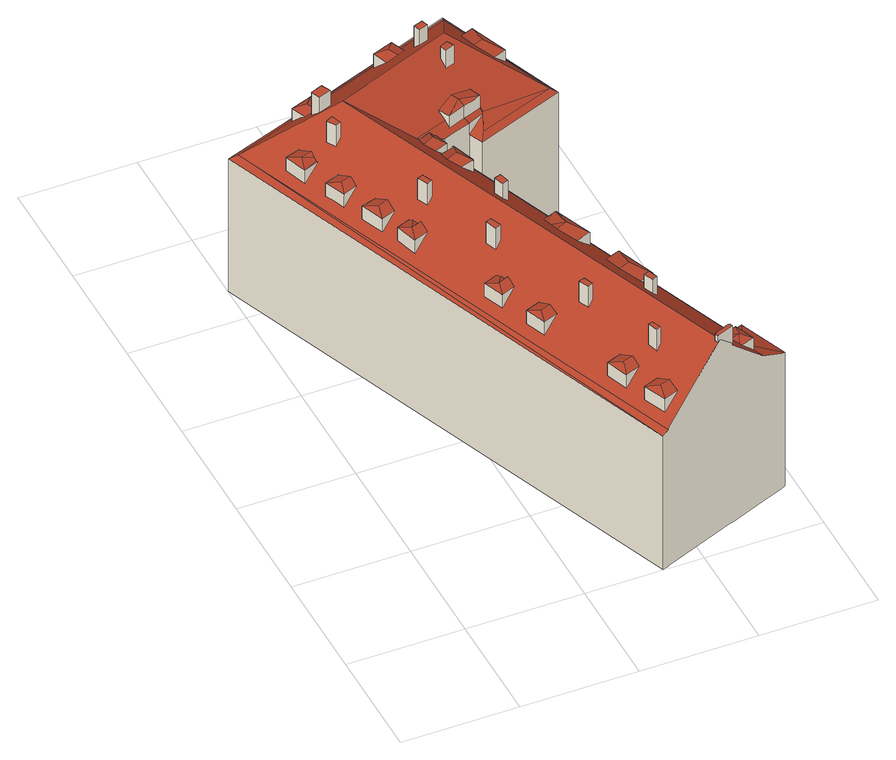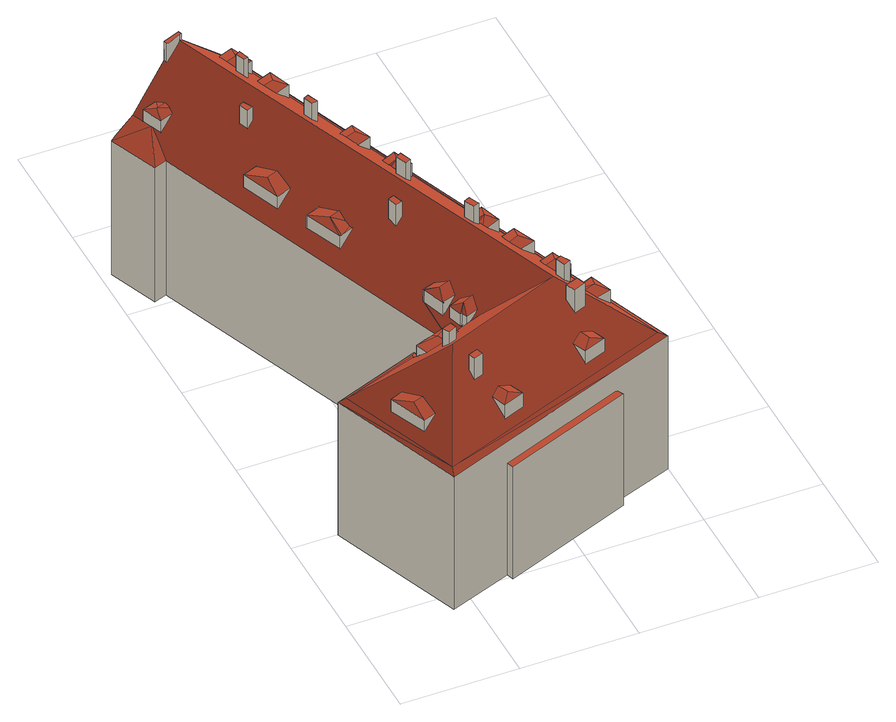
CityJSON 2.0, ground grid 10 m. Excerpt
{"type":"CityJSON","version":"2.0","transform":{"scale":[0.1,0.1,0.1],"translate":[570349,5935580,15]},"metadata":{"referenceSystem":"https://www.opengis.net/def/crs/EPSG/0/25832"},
"CityObjects":{
"building1":{"type":"Building","attributes":{"Grundfläche 2D":"709.139649","Grundhöhe NN":"15.343"},"children":["building1-1","building1-2","building1-3","building1-4","building1-5","building1-6","building1-7","building1-8","building1-9","building1-10","building1-11","building1-12","building1-13","building1-14","building1-15","building1-16","building1-17","building1-18","building1-19","building1-20","building1-21","building1-22","building1-23","building1-24","building1-25","building1-26","building1-27","building1-28"],"geometry":[{"type":"Solid","lod":"3","boundaries":[[[[0,1,2,3,4]],[[5,6,7,2,1,0]],[[8,9,0,4,3]],[[10,11,12,13,14,15,16,17,18,19,6,5,0,9,8],[20,21,20,22,20,10]],[[23,24,25,26]],[[26,27,28,23]],[[29,30,24]],[[30,25,24]],[[31,30,29]],[[31,32,33,30]],[[34,33,32]],[[34,35,33]],[[17,16,15,33,35,36,37]],[[38,11,13]],[[13,12,38]],[[39,40,41,25,42,15,14,43]],[[25,41,26]],[[33,15,42,30]],[[42,25,30]],[[44,43,14,45,46,47]],[[44,47,27,48,39,43]],[[45,14,13,11]],[[11,38,12]],[[49,50,51,52]],[[39,48,27,41,40]],[[27,26,41]],[[11,10,45]],[[28,27,47]],[[49,52,53,54]],[[50,49,54,55]],[[51,50,55,56]],[[3,2,57,58]],[[8,3,58,59]],[[10,8,59,60]],[[61,28,47,46,45,10,60]],[[23,28,61,62]],[[24,23,62,63]],[[29,24,63,64]],[[51,56,65,32,31,29,64,53,52]],[[34,32,65,66]],[[2,7,6,19,18,17,37,36,35,34,66,67,68,69,70,71,72,57]],[[54,53,64,63,62,61,60,59,58,57,72,71,70,69,68,67,66,65,56,55]]]],"semantics":{"surfaces":[{"type":"RoofSurface"},{"type":"WallSurface"},{"type":"GroundSurface"}],"values":[[0,0,0,0,0,0,0,0,0,0,0,0,0,0,0,0,0,0,0,0,0,0,0,0,1,1,1,1,1,1,1,1,1,1,1,1,1,1,1,1,1,2]]}}]},
"building1-1":{"type":"BuildingInstallation","parents":["building1"],"geometry":[{"type":"MultiSurface","lod":"3","boundaries":[[[73,74,75,76]],[[76,75,77,78]],[[73,76,78,79]],[[74,73,79,80]],[[75,74,80,77]]],"semantics":{"surfaces":[{"type":"RoofSurface"},{"type":"WallSurface"}],"values":[0,1,1,1,1]}}]},
"building1-2":{"type":"BuildingInstallation","parents":["building1"],"geometry":[{"type":"MultiSurface","lod":"3","boundaries":[[[81,82,83,84]],[[82,85,83]],[[86,83,87,88]],[[83,85,87]],[[89,90,91,84,83,86]],[[81,84,92,93]],[[86,88,5]],[[86,5,1,4,9,92,84,91,90,89]]],"semantics":{"surfaces":[{"type":"RoofSurface"},{"type":"WallSurface"}],"values":[0,0,0,0,0,1,1,1]}}]},
"building1-3":{"type":"BuildingInstallation","parents":["building1"],"geometry":[{"type":"MultiSurface","lod":"3","boundaries":[[[94,95,96]],[[95,97,98,99,96]],[[97,95,94,100,101]],[[102,103,94,96]],[[100,94,103]],[[96,99,102]]],"semantics":{"surfaces":[{"type":"RoofSurface"},{"type":"WallSurface"}],"values":[0,0,0,1,1,1]}}]},
"building1-4":{"type":"BuildingInstallation","parents":["building1"],"geometry":[{"type":"MultiSurface","lod":"3","boundaries":[[[104,105,106]],[[107,106,105,108]],[[106,107,109]],[[108,110,107]],[[107,110,111,112,109]],[[104,106,113]],[[109,112,114]],[[114,113,106,109]]],"semantics":{"surfaces":[{"type":"RoofSurface"},{"type":"WallSurface"}],"values":[0,0,0,0,0,1,1,1]}}]},
"building1-5":{"type":"BuildingInstallation","parents":["building1"],"geometry":[{"type":"MultiSurface","lod":"3","boundaries":[[[115,116,117,118,119,120]],[[115,120,19,121]],[[121,122,123,117,116,115]],[[124,118,117,123,16]],[[124,37,119,118]],[[37,17,18,19,120,119]]],"semantics":{"surfaces":[{"type":"RoofSurface"},{"type":"WallSurface"}],"values":[0,1,1,1,1,1]}}]},
"building1-6":{"type":"BuildingInstallation","parents":["building1"],"geometry":[{"type":"MultiSurface","lod":"3","boundaries":[[[125,126,127,128]],[[128,127,129,130]],[[125,128,130,131]],[[126,125,131,132]],[[127,126,132,129]]],"semantics":{"surfaces":[{"type":"RoofSurface"},{"type":"WallSurface"}],"values":[0,1,1,1,1]}}]},
"building1-7":{"type":"BuildingInstallation","parents":["building1"],"geometry":[{"type":"MultiSurface","lod":"3","boundaries":[[[133,134,135]],[[135,134,136,137,138]],[[134,133,139,136]],[[140,141,133,135]],[[139,133,141,142]],[[135,138,140]]],"semantics":{"surfaces":[{"type":"RoofSurface"},{"type":"WallSurface"}],"values":[0,0,0,1,1,1]}}]},
"building1-8":{"type":"BuildingInstallation","parents":["building1"],"geometry":[{"type":"MultiSurface","lod":"3","boundaries":[[[143,144,145]],[[144,146,147,148,145]],[[146,144,143,149,150]],[[151,152,143,145]],[[149,143,152]],[[145,148,151]]],"semantics":{"surfaces":[{"type":"RoofSurface"},{"type":"WallSurface"}],"values":[0,0,0,1,1,1]}}]},
"building1-9":{"type":"BuildingInstallation","parents":["building1"],"geometry":[{"type":"MultiSurface","lod":"3","boundaries":[[[153,154,155]],[[154,156,157,158,155]],[[159,160,156,154,153]],[[161,162,153,155]],[[162,159,153]],[[155,158,163,161]]],"semantics":{"surfaces":[{"type":"RoofSurface"},{"type":"WallSurface"}],"values":[0,0,0,1,1,1]}}]},
"building1-10":{"type":"BuildingInstallation","parents":["building1"],"geometry":[{"type":"MultiSurface","lod":"3","boundaries":[[[164,165,166]],[[165,167,168,166]],[[165,164,169,170]],[[171,167,165]],[[171,165,170]],[[172,173,164,166]],[[169,164,173]],[[166,168,172]]],"semantics":{"surfaces":[{"type":"RoofSurface"},{"type":"WallSurface"}],"values":[0,0,0,0,0,1,1,1]}}]},
"building1-11":{"type":"BuildingInstallation","parents":["building1"],"geometry":[{"type":"MultiSurface","lod":"3","boundaries":[[[174,175,176,177]],[[175,174,178]],[[174,177,179,178]],[[176,175,180]],[[178,179,181]],[[181,180,175,178]]],"semantics":{"surfaces":[{"type":"RoofSurface"},{"type":"WallSurface"}],"values":[0,0,0,1,1,1]}}]},
"building1-12":{"type":"BuildingInstallation","parents":["building1"],"geometry":[{"type":"MultiSurface","lod":"3","boundaries":[[[182,183,184]],[[183,185,186,187,184]],[[185,183,182,188,189]],[[184,190,191,192,182]],[[188,182,192]],[[184,187,190]]],"semantics":{"surfaces":[{"type":"RoofSurface"},{"type":"WallSurface"}],"values":[0,0,0,1,1,1]}}]},
"building1-13":{"type":"BuildingInstallation","parents":["building1"],"geometry":[{"type":"MultiSurface","lod":"3","boundaries":[[[193,194,195]],[[195,194,196]],[[197,198,193]],[[194,193,198,199]],[[199,200,194]],[[201,196,194,200,202,203]],[[204,205,197,193,195]],[[206,196,201,203,207]],[[206,204,195,196]]],"semantics":{"surfaces":[{"type":"RoofSurface"},{"type":"WallSurface"}],"values":[0,0,0,0,0,0,1,1,1]}}]},
"building1-14":{"type":"BuildingInstallation","parents":["building1"],"geometry":[{"type":"MultiSurface","lod":"3","boundaries":[[[208,209,210]],[[211,209,208,212,213,214,215,216]],[[217,209,211,218,219,220]],[[210,209,217]],[[221,222,223,224,214,213,212,208]],[[217,220,22,21]],[[21,20,210,217]],[[20,221,208,210]]],"semantics":{"surfaces":[{"type":"RoofSurface"},{"type":"WallSurface"}],"values":[0,0,0,0,1,1,1,1]}}]},
"building1-15":{"type":"BuildingInstallation","parents":["building1"],"geometry":[{"type":"MultiSurface","lod":"3","boundaries":[[[225,226,227,228,229,230]],[[230,229,231]],[[232,231,229,228,233,234]],[[235,236,226,225,230]],[[237,238,231,232,234]],[[238,235,230,231]]],"semantics":{"surfaces":[{"type":"RoofSurface"},{"type":"WallSurface"}],"values":[0,0,0,1,1,1]}}]},
"building1-16":{"type":"BuildingInstallation","parents":["building1"],"geometry":[{"type":"MultiSurface","lod":"3","boundaries":[[[239,240,241]],[[240,239,242,243,244,245]],[[246,240,245,247]],[[248,240,246]],[[241,240,248]],[[249,13,250,243,242,239]],[[246,247,251,252]],[[252,12,248,246]],[[12,38,241,248]],[[11,249,239,241,38]]],"semantics":{"surfaces":[{"type":"RoofSurface"},{"type":"WallSurface"}],"values":[0,0,0,0,0,1,1,1,1,1]}}]},
"building1-17":{"type":"BuildingInstallation","parents":["building1"],"geometry":[{"type":"MultiSurface","lod":"3","boundaries":[[[253,254,255]],[[254,256,257,258,259,255]],[[254,253,260,261,262,256]],[[263,264,253,255]],[[261,260,253,264,265]],[[255,259,263]]],"semantics":{"surfaces":[{"type":"RoofSurface"},{"type":"WallSurface"}],"values":[0,0,0,1,1,1]}}]},
"building1-18":{"type":"BuildingInstallation","parents":["building1"],"geometry":[{"type":"MultiSurface","lod":"3","boundaries":[[[266,267,268,269]],[[270,266,269,271]],[[272,266,270]],[[273,267,266,272]],[[40,268,267]],[[270,271,43,274]],[[274,44,272,270]],[[275,48,40,267,273,272,44]]],"semantics":{"surfaces":[{"type":"RoofSurface"},{"type":"WallSurface"}],"values":[0,0,0,0,1,1,1,1]}}]},
"building1-19":{"type":"BuildingInstallation","parents":["building1"],"geometry":[{"type":"MultiSurface","lod":"3","boundaries":[[[276,277,278]],[[277,279,280,278]],[[281,277,276,282,283]],[[284,279,277]],[[284,277,281]],[[285,286,276,278]],[[282,276,286]],[[278,280,285]]],"semantics":{"surfaces":[{"type":"RoofSurface"},{"type":"WallSurface"}],"values":[0,0,0,0,0,1,1,1]}}]},
"building1-20":{"type":"BuildingInstallation","parents":["building1"],"geometry":[{"type":"MultiSurface","lod":"3","boundaries":[[[287,288,289,290,291]],[[289,288,292]],[[288,287,293,294,292]],[[290,289,295]],[[292,294,296]],[[296,295,289,292]]],"semantics":{"surfaces":[{"type":"RoofSurface"},{"type":"WallSurface"}],"values":[0,0,0,1,1,1]}}]},
"building1-21":{"type":"BuildingInstallation","parents":["building1"],"geometry":[{"type":"MultiSurface","lod":"3","boundaries":[[[297,298,299,300]],[[300,299,301,302]],[[297,300,302,303]],[[298,297,303,304]],[[299,298,304,301]]],"semantics":{"surfaces":[{"type":"RoofSurface"},{"type":"WallSurface"}],"values":[0,1,1,1,1]}}]},
"building1-22":{"type":"BuildingInstallation","parents":["building1"],"geometry":[{"type":"MultiSurface","lod":"3","boundaries":[[[305,306,307,308]],[[308,307,309,310]],[[305,308,310,311]],[[306,305,311,312]],[[307,306,312,309]]],"semantics":{"surfaces":[{"type":"RoofSurface"},{"type":"WallSurface"}],"values":[0,1,1,1,1]}}]},
"building1-23":{"type":"BuildingInstallation","parents":["building1"],"geometry":[{"type":"MultiSurface","lod":"3","boundaries":[[[313,314,315,316]],[[316,315,317,318]],[[313,316,318,319]],[[314,313,319,320]],[[315,314,320,317]]],"semantics":{"surfaces":[{"type":"RoofSurface"},{"type":"WallSurface"}],"values":[0,1,1,1,1]}}]},
"building1-24":{"type":"BuildingInstallation","parents":["building1"],"geometry":[{"type":"MultiSurface","lod":"3","boundaries":[[[321,322,323,324,325]],[[323,322,326,327]],[[328,325,324,323,327,329]],[[321,325,328,330]],[[322,321,330,326]]],"semantics":{"surfaces":[{"type":"RoofSurface"},{"type":"WallSurface"}],"values":[0,1,1,1,1]}}]},
"building1-25":{"type":"BuildingInstallation","parents":["building1"],"geometry":[{"type":"MultiSurface","lod":"3","boundaries":[[[331,332,333,334]],[[334,333,335,336]],[[331,334,336,337]],[[332,331,337,338]],[[333,332,338,335]]],"semantics":{"surfaces":[{"type":"RoofSurface"},{"type":"WallSurface"}],"values":[0,1,1,1,1]}}]},
"building1-26":{"type":"BuildingInstallation","parents":["building1"],"geometry":[{"type":"MultiSurface","lod":"3","boundaries":[[[339,340,341,342]],[[342,341,343,344]],[[339,342,344,345]],[[340,339,345,346]],[[341,340,346,343]]],"semantics":{"surfaces":[{"type":"RoofSurface"},{"type":"WallSurface"}],"values":[0,1,1,1,1]}}]},
"building1-27":{"type":"BuildingInstallation","parents":["building1"],"geometry":[{"type":"MultiSurface","lod":"3","boundaries":[[[347,348,349,350]],[[350,349,351,352]],[[347,350,352,353]],[[348,347,353,354]],[[349,348,354,351]]],"semantics":{"surfaces":[{"type":"RoofSurface"},{"type":"WallSurface"}],"values":[0,1,1,1,1]}}]},
"building1-28":{"type":"BuildingInstallation","parents":["building1"],"geometry":[{"type":"MultiSurface","lod":"3","boundaries":[[[355,356,357,358]],[[358,357,359,360]],[[355,358,360,361]],[[356,355,361,362]],[[357,356,362,359]]],"semantics":{"surfaces":[{"type":"RoofSurface"},{"type":"WallSurface"}],"values":[0,1,1,1,1]}}]}
},
"vertices":[
[261,60,149],[262,60,148],[291,51,137],[274,94,137],[262,61,148],[265,52,148],[269,42,148],[287,49,139],[263,90,137],[261,62,148],[154,375,136],[143,371,147],[144,369,147],[138,372,151],[130,374,157],[79,397,195],[223,27,195],[224,24,195],[236,29,183],[237,29,181],[158,332,147],[158,331,147],[153,329,152],[184,371,136],[261,400,136],[255,403,140],[188,378,140],[193,390,147],[179,384,136],[217,516,136],[215,509,140],[52,453,136],[0,434,136],[7,431,140],[166,1,136],[171,2,140],[172,3,141],[222,23,193],[143,369,147],[190,396,156],[192,393,152],[193,390,149],[182,437,195],[159,385,156],[176,387,151],[154,375,147],[162,378,147],[179,384,147],[192,393,151],[161,502,115],[49,459,115],[52,453,115],[163,496,115],[163,496,3],[161,502,3],[49,459,3],[52,453,3],[291,51,3],[274,94,3],[263,90,3],[154,375,3],[179,384,3],[184,371,3],[261,400,3],[217,516,3],[0,434,3],[166,1,3],[171,2,3],[172,3,3],[236,29,3],[237,29,3],[269,42,3],[287,49,3],
[63,375,193],[68,377,193],[65,386,193],[59,383,193],[65,386,178],[59,383,172],[63,375,172],[68,377,178],
[246,65,160],[246,61,162],[256,58,163],[258,70,160],[247,55,163],[265,52,160],[252,49,161],[253,48,160],[262,60,160],[262,61,160],[261,62,160],[258,70,148],[258,70,149],
[66,296,160],[68,308,163],[58,316,160],[77,312,163],[73,318,161],[71,320,160],[79,301,160],[78,305,161],[58,316,147],[66,296,147],
[49,377,160],[49,379,160],[36,372,160],[39,384,163],[48,382,161],[29,392,160],[48,387,163],[44,393,161],[42,396,160],[36,372,147],[29,392,147],
[236,32,200],[234,32,200],[223,27,200],[221,26,200],[222,23,200],[237,29,200],[236,32,181],[234,32,183],[223,27,194],[221,26,193],
[186,56,193],[190,58,193],[187,66,193],[183,65,193],[187,66,177],[183,65,172],[186,56,172],[190,58,177],
[57,442,160],[68,439,163],[76,449,160],[72,430,163],[76,433,162],[81,437,160],[62,429,160],[76,449,147],[57,442,147],[60,433,157],
[174,15,160],[176,28,163],[166,35,160],[185,31,163],[181,37,161],[179,40,160],[187,20,160],[186,23,161],[166,35,147],[174,15,147],
[159,53,160],[162,65,163],[152,72,160],[171,68,163],[167,74,161],[165,77,160],[172,58,160],[172,61,161],[152,72,147],[159,53,147],[155,73,150],
[78,263,160],[81,275,163],[72,282,160],[86,284,161],[84,287,160],[91,268,160],[90,278,163],[88,279,161],[72,282,147],[78,263,147],
[151,471,163],[140,474,160],[145,461,160],[155,462,163],[158,481,160],[163,468,160],[140,474,146],[158,481,146],
[51,334,160],[54,345,163],[44,352,160],[63,348,163],[59,354,161],[57,357,160],[64,339,160],[64,342,161],[44,352,147],[48,343,147],[51,334,147],
[189,249,160],[190,230,164],[190,249,160],[203,216,160],[177,244,160],[178,242,160],[179,236,161],[180,226,164],[202,216,160],[187,216,161],[190,211,160],[190,249,147],[189,249,147],[203,216,147],[202,216,148],
[151,352,159],[148,339,164],[158,332,159],[138,335,164],[150,352,159],[150,351,159],[138,347,159],[138,346,159],[138,345,160],[158,331,159],[142,331,161],[144,329,160],[146,327,159],[151,352,146],[150,352,147],[150,351,147],[148,351,149],
[213,187,160],[201,182,160],[202,176,162],[204,164,164],[214,168,164],[214,187,160],[227,153,160],[226,153,160],[210,154,162],[214,148,160],[214,187,147],[213,187,148],[226,153,148],[227,153,147],
[141,374,159],[139,363,164],[143,369,159],[131,370,159],[130,369,159],[129,362,162],[129,358,164],[148,357,159],[136,352,159],[144,369,159],[141,374,151],[131,370,157],[146,356,149],[148,357,147],
[128,135,160],[130,146,163],[121,153,160],[139,149,163],[135,155,161],[134,157,161],[134,158,160],[139,139,160],[141,140,160],[140,143,161],[121,153,147],[128,135,147],[139,139,159],
[174,393,166],[192,393,163],[188,404,163],[171,401,166],[161,381,163],[156,391,163],[176,387,163],[185,390,163],[161,381,151],[185,390,151],
[112,177,160],[114,188,163],[105,195,160],[120,197,161],[117,200,160],[123,192,163],[124,182,160],[124,185,161],[121,192,161],[105,195,147],[112,177,147],
[212,449,163],[221,452,163],[221,471,159],[210,467,159],[211,460,161],[234,438,159],[219,439,161],[222,433,159],[221,471,148],[234,438,147],
[174,416,197],[182,419,197],[179,425,197],[172,422,197],[179,425,185],[172,422,184],[174,416,178],[182,419,178],
[160,124,193],[164,126,193],[161,134,193],[156,133,193],[161,134,177],[156,133,172],[160,124,172],[164,126,177],
[208,111,193],[212,113,193],[209,121,193],[204,119,193],[209,121,174],[204,119,179],[208,111,179],[212,113,174],
[103,286,193],[99,295,193],[94,293,193],[95,291,193],[98,284,193],[99,295,177],[94,293,172],[98,284,172],[95,291,172],[103,286,177],
[124,215,193],[129,218,193],[125,227,193],[120,225,193],[125,227,177],[120,225,172],[124,215,172],[129,218,177],
[61,415,196],[64,407,196],[75,411,196],[71,419,196],[75,411,181],[71,419,173],[61,415,173],[64,407,181],
[150,259,194],[155,261,194],[153,270,194],[147,268,194],[153,270,173],[147,268,179],[150,259,179],[155,261,173],
[167,449,194],[175,452,194],[173,458,194],[165,455,194],[173,458,173],[165,455,173],[167,449,179],[175,452,179]
]}
